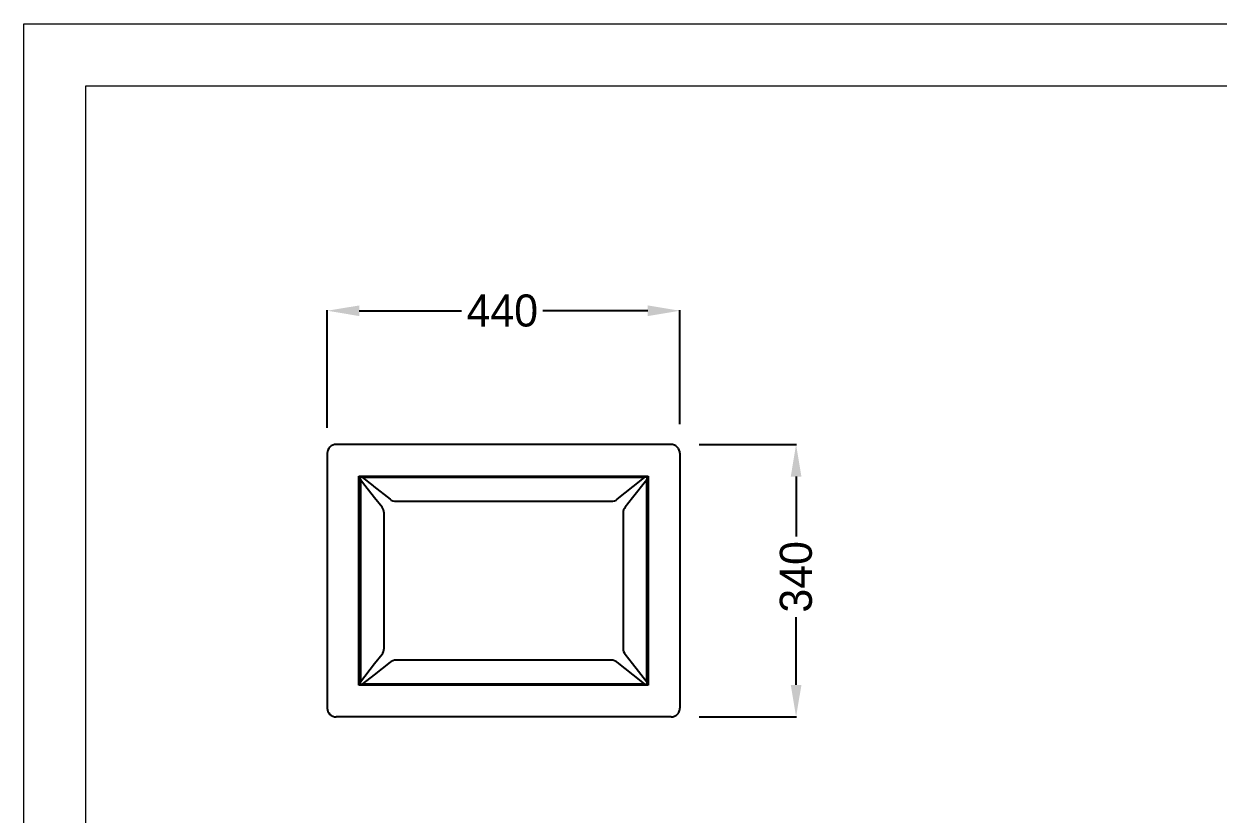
# Model space of a CAD drawing. Header units: millimetres. Extents: x 243 to 2849, y 203 to 3454.
# Drawn here: x 243 to 1734, y 2468 to 3454 of the extents above; entities that cross this region are included whole.
import ezdxf

# ---------------------------------------------------------------- set-up
doc = ezdxf.new("R2010")
doc.units = ezdxf.units.MM
doc.header["$PDSIZE"] = -1
doc.layers.add('DIMS', color=1, linetype='Continuous')
doc.layers.add('tabelka', color=155, linetype='Continuous')
doc.styles.get("Standard").update_dxf_attribs({"font": 'Gothic.ttf'})
doc.dimstyles.new('ISO-25', dxfattribs={"dimtxt": 2.5, "dimasz": 2.5, "dimexe": 1.25, "dimexo": 0.625, "dimtad": 1, "dimtxsty": 'Standard', "dimcen": 2.5, "dimadec": 0, "dimazin": 0, "dimtfac": 1, "dimtmove": 0, "dimatfit": 3, "dimfxl": 1, "dimarcsym": 0})

# ---------------------------------------------------------------- blocks, each defined once
blk = doc.blocks.new('*D10')
at = {"layer": 'Defpoints', "color": 0, "transparency": 16777216}
for p in [(1061.9, 3095.8), (1061.9, 2953.9), (621.9, 2949.2)]:
    blk.add_point(p, dxfattribs=at)
at = {"layer": 'DIMS', "color": 0, "lineweight": -2, "transparency": 16777216}
for p, q in [((621.9, 2949.7), (621.9, 3096.3)), ((661.9, 3095.8), (789.6, 3095.8)), ((1021.9, 3095.8), (890.9, 3095.8)), ((1061.9, 2954.4), (1061.9, 3096.3))]:
    blk.add_line(p, q, dxfattribs=at)
at = {"layer": 'DIMS', "color": 0, "transparency": 16777216}
for points in [[(661.9, 3102.4), (661.9, 3089.1), (621.9, 3095.8)], [(1021.9, 3102.4), (1021.9, 3089.1), (1061.9, 3095.8)]]:
    blk.add_solid(points, dxfattribs=at)
at = {"layer": 'DIMS', "color": 0, "transparency": 16777216, "insert": (840.3, 3095.8), "char_height": 40, "attachment_point": 5}
blk.add_mtext('440', dxfattribs=at)
blk = doc.blocks.new('*D13')
at = {"layer": 'Defpoints', "color": 0, "transparency": 16777216}
for p in [(1085.4, 2928.9), (1085.4, 2588.9), (1206.9, 2588.9)]:
    blk.add_point(p, dxfattribs=at)
at = {"layer": 'DIMS', "color": 0, "lineweight": -2, "transparency": 16777216}
for p, q in [((1085.9, 2928.9), (1207.4, 2928.9)), ((1206.9, 2888.9), (1206.9, 2814.2)), ((1206.9, 2628.9), (1206.9, 2713.3)), ((1085.9, 2588.9), (1207.4, 2588.9))]:
    blk.add_line(p, q, dxfattribs=at)
at = {"layer": 'DIMS', "color": 0, "transparency": 16777216}
for points in [[(1200.3, 2888.9), (1213.6, 2888.9), (1206.9, 2928.9)], [(1200.3, 2628.9), (1213.6, 2628.9), (1206.9, 2588.9)]]:
    blk.add_solid(points, dxfattribs=at)
at = {"layer": 'DIMS', "color": 0, "transparency": 16777216, "insert": (1206.9, 2763.7), "char_height": 40, "attachment_point": 5, "rotation": 90}
blk.add_mtext('340', dxfattribs=at)

msp = doc.modelspace()

# ---------------------------------------------------------------- linework, layer by layer
for p, q in [((622.7, 2921.9), (622.1, 2919.9)), ((623.7, 2923.9), (622.7, 2921.9)), ((625.1, 2925.7), (623.7, 2923.9)), ((626.9, 2927.1), (625.1, 2925.7)), ((628.9, 2928.1), (626.9, 2927.1)), ((630.9, 2928.7), (628.9, 2928.1)), ((632.9, 2928.9), (630.9, 2928.7)), ((1050.9, 2928.9), (632.9, 2928.9)), ((1052.9, 2928.7), (1050.9, 2928.9)), ((1055, 2928.1), (1052.9, 2928.7)), ((1056.9, 2927.1), (1055, 2928.1)), ((1058.7, 2925.7), (1056.9, 2927.1)), ((1060.1, 2923.9), (1058.7, 2925.7)), ((1061.2, 2921.9), (1060.1, 2923.9)), ((1061.7, 2919.9), (1061.2, 2921.9)), ((622.1, 2919.9), (621.9, 2917.9)), ((621.9, 2917.9), (621.9, 2599.9)), ((1061.9, 2917.9), (1061.7, 2919.9)), ((1061.9, 2917.9), (1061.9, 2599.9)), ((661.4, 2628.4), (661.4, 2889.4)), ((661.4, 2889.4), (1022.4, 2889.4)), ((661.9, 2888.3), (661.4, 2889.4)), ((661.4, 2889.4), (662.6, 2888.9)), ((661.9, 2888.3), (662.4, 2887.1)), ((662.4, 2887.1), (662.9, 2886)), ((662.4, 2630.6), (662.4, 2887.1)), ((663.7, 2888.4), (662.6, 2888.9)), ((662.9, 2886), (663.3, 2884.9)), ((663.3, 2884.9), (663.3, 2632.9)), ((668.9, 2877.8), (663.3, 2884.9)), ((664.8, 2887.9), (663.7, 2888.4)), ((663.7, 2888.4), (1020.2, 2888.4)), ((665.9, 2887.5), (664.8, 2887.9)), ((1017.9, 2887.5), (665.9, 2887.5)), ((665.9, 2887.5), (679, 2877.2)), ((681, 2862.4), (668.9, 2877.8)), ((679, 2877.2), (680.1, 2876.4)), ((680.1, 2876.4), (700.2, 2860.5)), ((983.6, 2860.5), (1003.8, 2876.4)), ((1020.5, 2884.9), (1002.8, 2862.4)), ((1003.8, 2876.4), (1017.9, 2887.5)), ((1019, 2887.9), (1017.9, 2887.5)), ((1020.2, 2888.4), (1019, 2887.9)), ((1021.3, 2888.9), (1020.2, 2888.4)), ((1020.5, 2884.9), (1021, 2886)), ((1020.5, 2632.9), (1020.5, 2884.9)), ((1021, 2886), (1021.4, 2887.1)), ((1021.3, 2888.9), (1022.4, 2889.4)), ((1021.4, 2887.1), (1021.9, 2888.2)), ((1021.4, 2887.1), (1021.4, 2630.6)), ((1022.4, 2889.4), (1021.9, 2888.2)), ((1022.4, 2889.4), (1022.4, 2628.4)), ((690.3, 2850.6), (681, 2862.4)), ((1002.8, 2862.4), (993.6, 2850.6)), ((691.2, 2849.2), (690.3, 2850.6)), ((692.1, 2847.3), (691.2, 2849.2)), ((692.6, 2845.2), (692.1, 2847.3)), ((700.2, 2860.5), (701.6, 2859.6)), ((701.6, 2859.6), (703.6, 2858.7)), ((703.6, 2858.7), (705.6, 2858.2)), ((705.6, 2858.2), (707.6, 2858)), ((707.6, 2858), (711.9, 2858)), ((711.9, 2858), (971.9, 2858)), ((971.9, 2858), (976.2, 2858)), ((976.2, 2858), (978.2, 2858.2)), ((978.2, 2858.2), (980.3, 2858.7)), ((980.3, 2858.7), (982.3, 2859.6)), ((982.3, 2859.6), (983.6, 2860.5)), ((991.7, 2847.3), (991.2, 2845.2)), ((992.6, 2849.2), (991.7, 2847.3)), ((993.6, 2850.6), (992.6, 2849.2)), ((692.8, 2843.2), (692.6, 2845.2)), ((692.8, 2674.6), (692.8, 2843.2)), ((991.2, 2845.2), (991.1, 2843.2)), ((991.1, 2843.2), (991.1, 2674.6)), ((690.3, 2667.2), (691.2, 2668.5)), ((691.2, 2668.5), (692.1, 2670.5)), ((692.1, 2670.5), (692.6, 2672.6)), ((692.6, 2672.6), (692.8, 2674.6)), ((991.1, 2674.6), (991.2, 2672.6)), ((991.2, 2672.6), (991.7, 2670.5)), ((991.7, 2670.5), (992.6, 2668.5)), ((992.6, 2668.5), (993.6, 2667.2)), ((663.3, 2632.9), (681, 2655.4)), ((700.2, 2657.3), (680.3, 2641.6)), ((681, 2655.4), (690.3, 2667.2)), ((701.6, 2658.2), (700.2, 2657.3)), ((703.6, 2659.1), (701.6, 2658.2)), ((705.6, 2659.6), (703.6, 2659.1)), ((707.6, 2659.7), (705.6, 2659.6)), ((711.9, 2659.7), (707.6, 2659.7)), ((971.9, 2659.7), (711.9, 2659.7)), ((976.2, 2659.7), (971.9, 2659.7)), ((978.2, 2659.6), (976.2, 2659.7)), ((980.3, 2659.1), (978.2, 2659.6)), ((982.3, 2658.2), (980.3, 2659.1)), ((983.6, 2657.3), (982.3, 2658.2)), ((1003.8, 2641.4), (983.6, 2657.3)), ((993.6, 2667.2), (1002.8, 2655.4)), ((1002.8, 2655.4), (1020.5, 2632.9)), ((680.3, 2641.6), (665.9, 2630.3)), ((1017.9, 2630.3), (1003.8, 2641.4)), ((661.4, 2628.4), (661.9, 2629.5)), ((662.5, 2628.9), (661.4, 2628.4)), ((1022.4, 2628.4), (661.4, 2628.4)), ((662.4, 2630.6), (661.9, 2629.5)), ((662.9, 2631.8), (662.4, 2630.6)), ((662.5, 2628.9), (663.7, 2629.4)), ((663.3, 2632.9), (662.9, 2631.8)), ((663.7, 2629.4), (664.8, 2629.9)), ((1020.2, 2629.4), (663.7, 2629.4)), ((664.8, 2629.9), (665.9, 2630.3)), ((665.9, 2630.3), (1017.9, 2630.3)), ((1017.9, 2630.3), (1019, 2629.9)), ((1019, 2629.9), (1020.2, 2629.4)), ((1020.2, 2629.4), (1021.3, 2628.9)), ((1021, 2631.8), (1020.5, 2632.9)), ((1021.4, 2630.6), (1021, 2631.8)), ((1022.4, 2628.4), (1021.3, 2628.9)), ((1021.9, 2629.5), (1021.4, 2630.6)), ((1021.9, 2629.5), (1022.4, 2628.4)), ((621.9, 2599.9), (622.1, 2597.9)), ((622.1, 2597.9), (622.7, 2595.8)), ((622.7, 2595.8), (623.7, 2593.9)), ((623.7, 2593.9), (625.1, 2592.1)), ((1058.7, 2592.1), (1060.1, 2593.8)), ((1060.1, 2593.9), (1060.5, 2594.6)), ((1060.1, 2593.8), (1060.1, 2593.9)), ((1060.1, 2593.8), (1060.1, 2593.8)), ((1060.5, 2594.6), (1061.1, 2595.7)), ((1061.1, 2595.8), (1061.2, 2595.8)), ((1061.1, 2595.7), (1061.1, 2595.8)), ((1061.2, 2595.8), (1061.5, 2596.9)), ((1061.5, 2596.9), (1061.7, 2597.8)), ((1061.7, 2597.9), (1061.9, 2599.9)), ((1061.7, 2597.8), (1061.7, 2597.9)), ((1061.7, 2597.8), (1061.7, 2597.8)), ((625.1, 2592.1), (626.9, 2590.7)), ((626.9, 2590.7), (628.9, 2589.7)), ((628.9, 2589.7), (630.9, 2589.1)), ((630.9, 2589.1), (632.9, 2588.9)), ((1050.9, 2588.9), (632.9, 2588.9)), ((1050.9, 2588.9), (1052.9, 2589.1)), ((1052.9, 2589.1), (1053, 2589.1)), ((1053, 2589.1), (1053.9, 2589.3)), ((1053, 2589.1), (1053, 2589.1)), ((1053.9, 2589.3), (1055, 2589.7)), ((1055, 2589.7), (1055.1, 2589.7)), ((1055.1, 2589.7), (1056.2, 2590.3)), ((1055.1, 2589.7), (1055.1, 2589.7)), ((1056.2, 2590.3), (1056.9, 2590.7)), ((1056.9, 2590.7), (1057, 2590.7)), ((1057, 2590.7), (1057.1, 2590.7)), ((1057.1, 2590.7), (1058.7, 2592.1))]:
    msp.add_line(p, q)
at = {"layer": 'tabelka', "lineweight": 5}
for points in [[(243.3, 3453.7), (2849.3, 3453.7), (2849.3, 202.9), (243.3, 202.9)], [(320.7, 3376.3), (2771.9, 3376.3), (2771.9, 280.3), (320.7, 280.3)]]:
    msp.add_lwpolyline(points, close=True, dxfattribs=at)

# ---------------------------------------------------------------- dimensions: what is measured, and where the dimension line sits
at = {"layer": 'DIMS'}
dim = msp.add_linear_dim(base=(1061.9, 3095.8), p1=(621.9, 2949.2), p2=(1061.9, 2953.9), dimstyle='ISO-25', override={"dimtxt": 40, "dimasz": 40, "dimexe": 0.5, "dimexo": 0.5, "dimgap": 6, "dimtad": 0, "dimtih": 1, "dimtoh": 1, "dimdec": 0, "dimzin": 0, "dimadec": 2, "dimtfac": 2, "dimtdec": 1, "dimtzin": 0}, dxfattribs=at)
dim.commit()
dim.dimension.update_dxf_attribs({"geometry": '*D10', "text_midpoint": (840.3, 3095.8), "dimtype": 160})
dim = msp.add_linear_dim(base=(1206.9, 2588.9), p1=(1085.4, 2928.9), p2=(1085.4, 2588.9), angle=270, dimstyle='ISO-25', override={"dimtxt": 40, "dimasz": 40, "dimexe": 0.5, "dimexo": 0.5, "dimgap": 6, "dimtad": 0, "dimtih": 1, "dimtoh": 1, "dimdec": 0, "dimzin": 0, "dimadec": 2, "dimtfac": 2, "dimtdec": 1, "dimtzin": 0}, dxfattribs=at)
dim.commit()
dim.dimension.update_dxf_attribs({"geometry": '*D13', "text_midpoint": (1206.9, 2763.7), "dimtype": 160, "text_rotation": 90})

doc.saveas('drawing.dxf')
